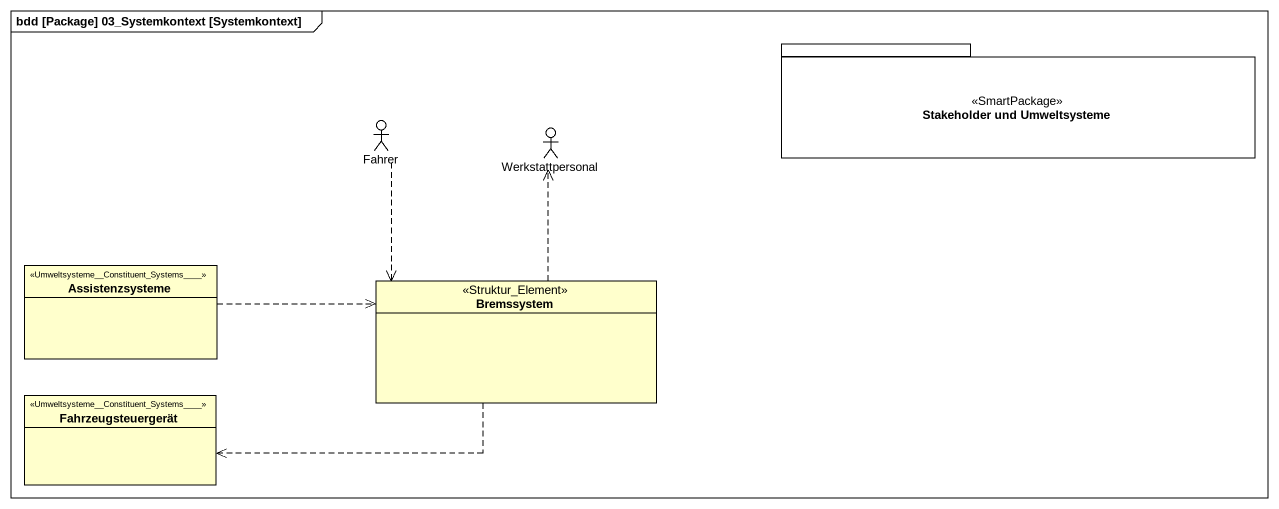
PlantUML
@startuml
mainframe bdd [Package] 03_Systemkontext [Systemkontext]
allowmixing
hide circle
hide empty members
package "Stakeholder und Umweltsysteme" as Stakeholder_und <<SmartPackage>> {
}
actor Fahrer
actor Werkstattpersonal
class Assistenzsysteme <<Umweltsysteme__Constituent_Systems____>>
class Bremssystem <<Struktur_Element>>
class Fahrzeugsteuergerät <<Umweltsysteme__Constituent_Systems____>>
Fahrer ..> Bremssystem
Assistenzsysteme .right.> Bremssystem
Bremssystem .up.> Werkstattpersonal
Bremssystem .left.> Fahrzeugsteuergerät
@enduml
